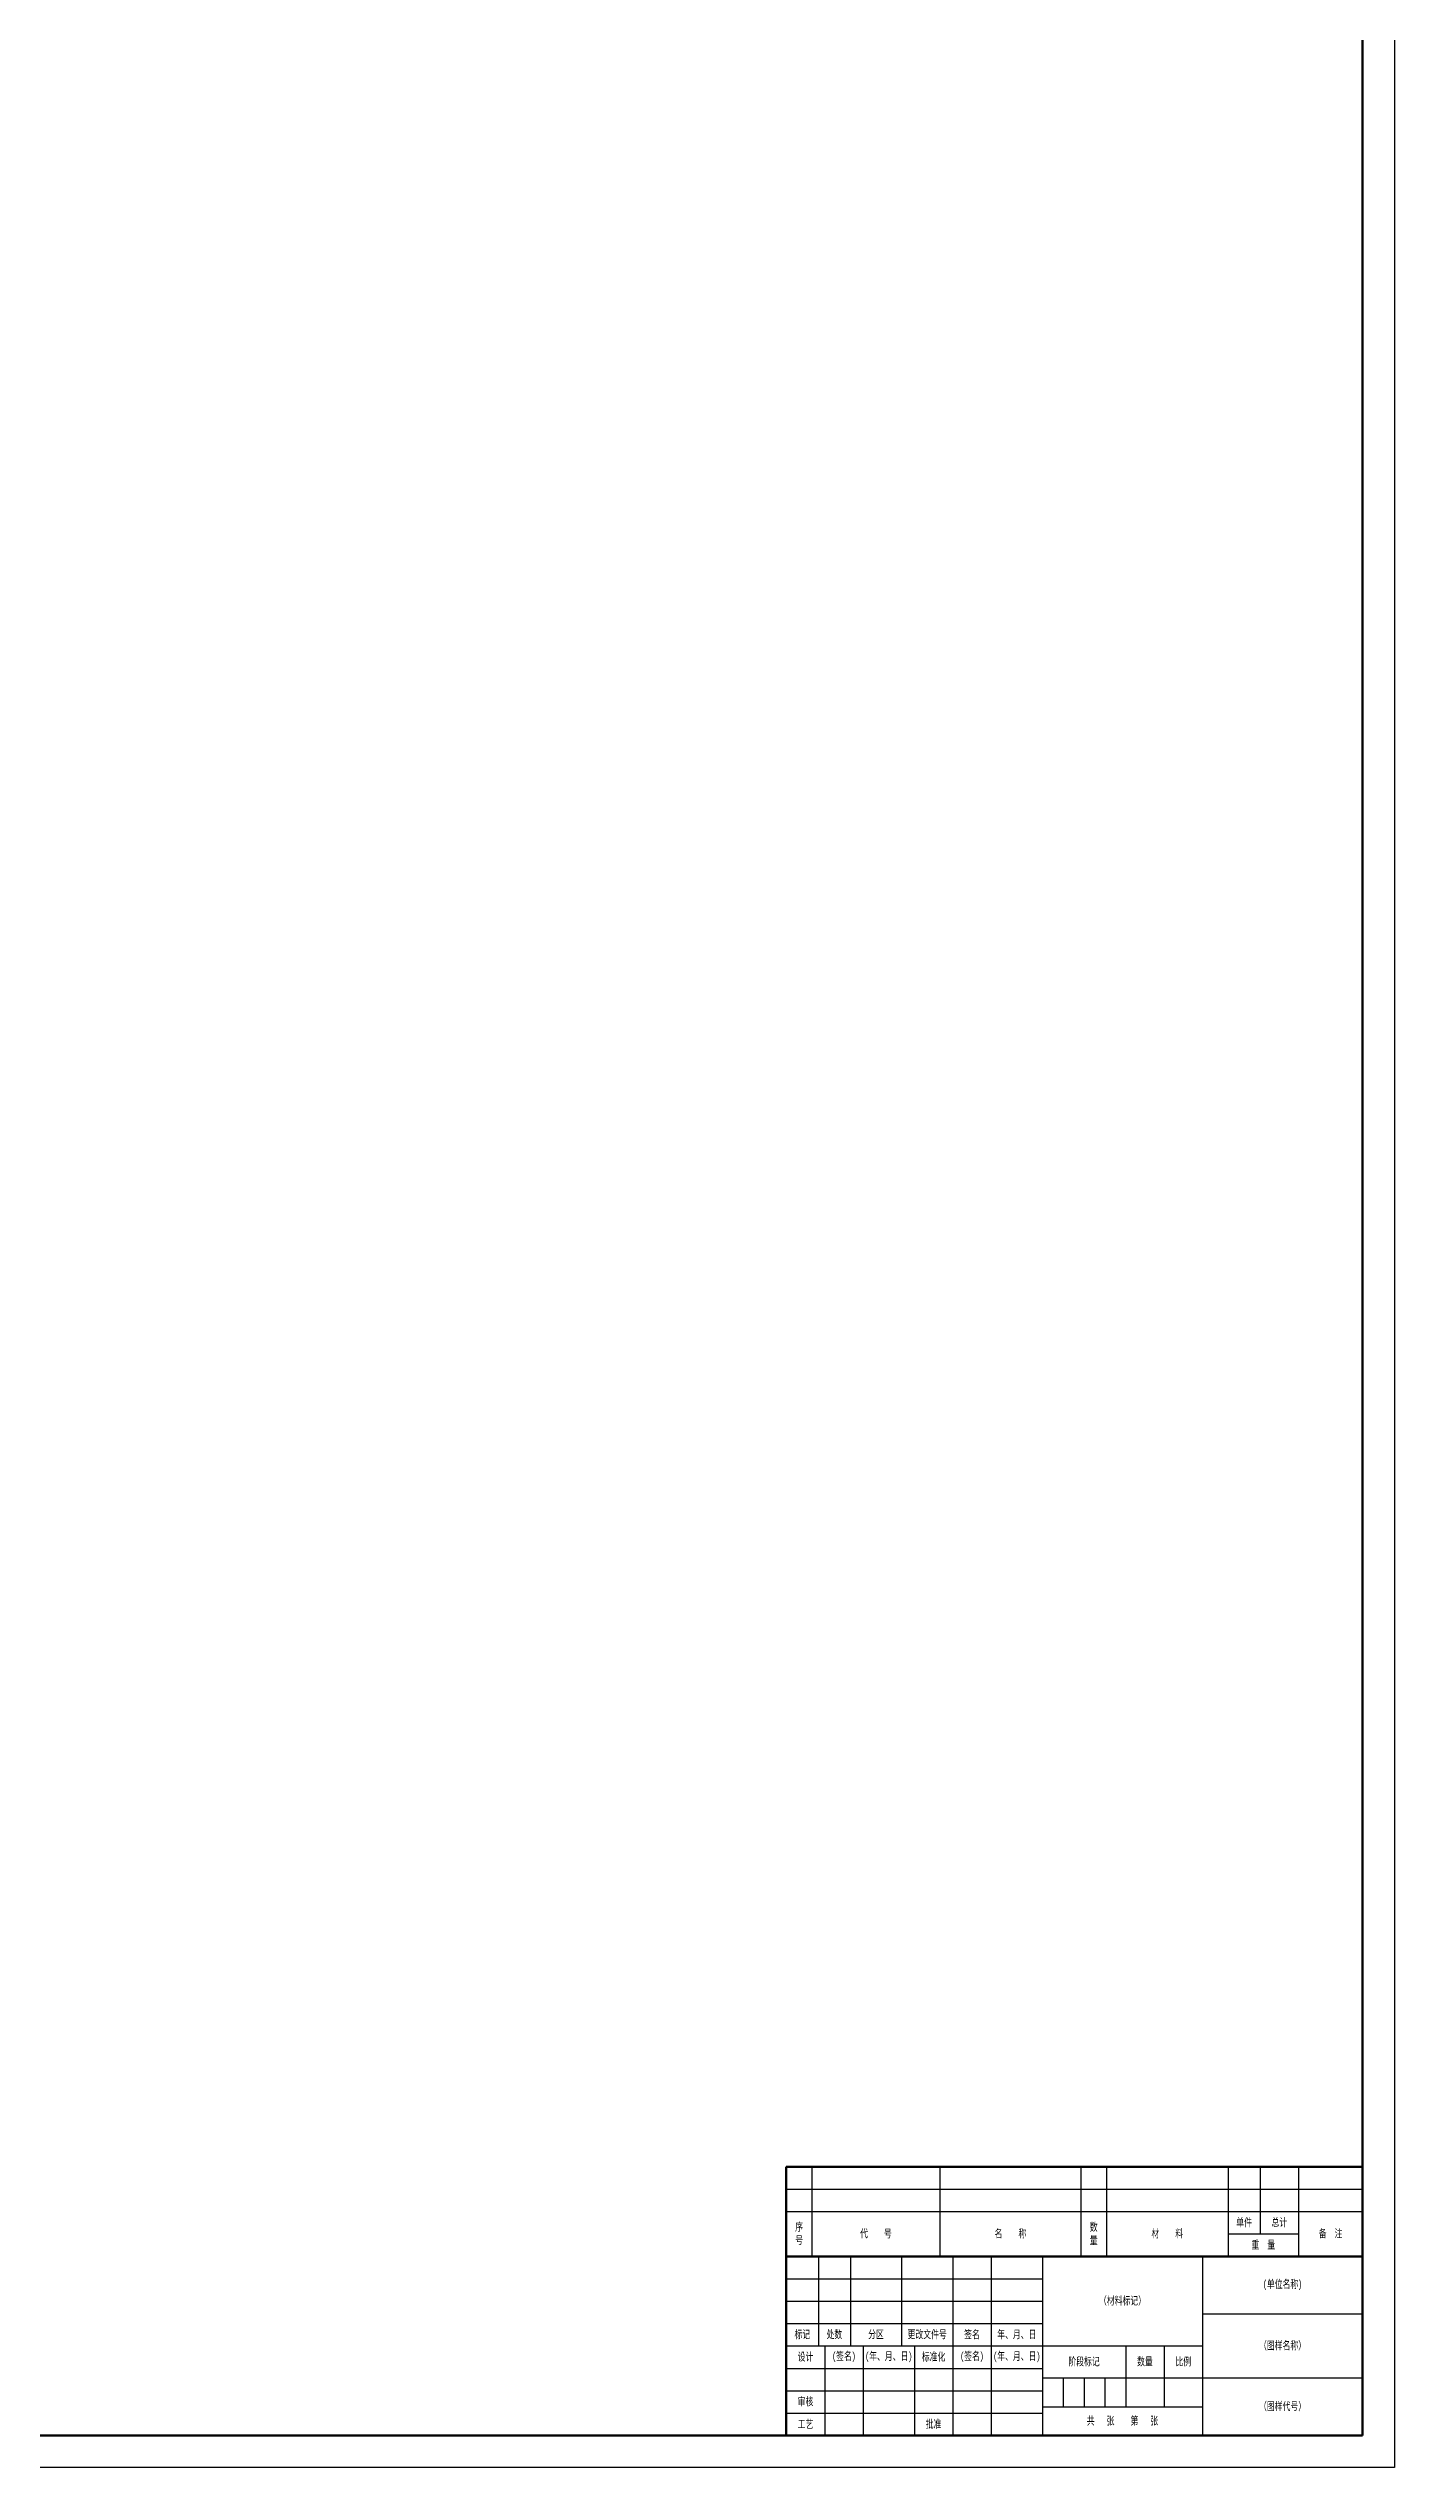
# Model space of a CAD drawing. Header units: millimetres. Extents: x 1317 to 2158, y 637 to 1826.
# Drawn here: x 1738 to 2158, y 637 to 1392 of the extents above; entities that cross this region are included whole.
import ezdxf

# ---------------------------------------------------------------- set-up
doc = ezdxf.new("R2010")
doc.units = ezdxf.units.MM
doc.header["$LTSCALE"] = 0.3
for name, color, linetype, lineweight in [('粗实线', 7, 'Continuous', 50), ('细实线', 7, 'Continuous', 25), ('细文本', 7, 'Continuous', 25)]:
    doc.layers.add(name, color=color, linetype=linetype, lineweight=lineweight)
doc.styles.add('NUT Standard', font='simfang.ttf', dxfattribs={"width": 0.7, "height": 2.5})

msp = doc.modelspace()

# ---------------------------------------------------------------- linework, layer by layer
msp.add_line((2148.336, 730.615), (2148.336, 646.615))
at = {"layer": '粗实线'}
for p, q in [((2148.336, 1815.615), (2148.336, 646.615)), ((1968.336, 730.615), (2148.336, 730.615)), ((1968.336, 646.615), (1968.336, 730.615)), ((1968.336, 702.615), (2148.336, 702.615)), ((2148.336, 646.615), (1342.336, 646.615))]:
    msp.add_line(p, q, dxfattribs=at)
at = {"layer": '细实线'}
for p, q in [((2158.336, 1825.615), (2158.336, 636.615)), ((1976.336, 730.615), (1976.336, 702.615)), ((2016.336, 730.615), (2016.336, 702.615)), ((2060.336, 730.615), (2060.336, 702.615)), ((2068.336, 730.615), (2068.336, 702.615)), ((2106.336, 730.615), (2106.336, 702.615)), ((2116.336, 730.615), (2116.336, 709.615)), ((2128.336, 730.615), (2128.336, 702.615)), ((1968.336, 723.615), (2148.336, 723.615)), ((1968.336, 716.615), (2148.336, 716.615)), ((2106.336, 709.615), (2128.336, 709.615)), ((1968.336, 695.615), (2048.336, 695.615)), ((1978.336, 702.615), (1978.336, 674.615)), ((1988.336, 702.615), (1988.336, 674.615)), ((2004.336, 702.615), (2004.336, 674.615)), ((2020.336, 702.615), (2020.336, 674.615)), ((2032.336, 702.615), (2032.336, 674.615)), ((2048.336, 702.615), (2048.336, 646.615)), ((2098.336, 702.615), (2098.336, 646.615)), ((1968.336, 688.615), (2048.336, 688.615)), ((1968.336, 681.615), (2048.336, 681.615)), ((2098.336, 684.615), (2148.336, 684.615)), ((1968.336, 674.615), (2098.336, 674.615)), ((1980.336, 674.615), (1980.336, 646.615)), ((1992.336, 674.615), (1992.336, 646.615)), ((2008.336, 674.615), (2008.336, 646.615)), ((2020.336, 674.615), (2020.336, 646.615)), ((2032.336, 674.615), (2032.336, 646.615)), ((2074.336, 674.615), (2074.336, 655.615)), ((2086.336, 674.615), (2086.336, 655.615)), ((1968.336, 667.615), (2048.336, 667.615)), ((1968.336, 660.615), (2048.336, 660.615)), ((2048.336, 664.615), (2148.336, 664.615)), ((2054.836, 664.615), (2054.836, 655.615)), ((2061.336, 664.615), (2061.336, 655.615)), ((2067.836, 664.615), (2067.836, 655.615)), ((1968.336, 653.615), (2048.336, 653.615)), ((2048.336, 655.615), (2098.336, 655.615)), ((2158.336, 636.615), (1317.336, 636.615))]:
    msp.add_line(p, q, dxfattribs=at)

# ---------------------------------------------------------------- texts
at = {"layer": '粗实线', "char_height": 2.5, "width": 12, "attachment_point": 5, "style": 'NUT Standard'}
for s, insert in [('工艺', (1974.336, 650.115)), ('批准', (2014.336, 650.115))]:
    msp.add_mtext(s, dxfattribs=dict(at, insert=insert))
at = {"layer": '细文本', "char_height": 2.5, "attachment_point": 5, "style": 'NUT Standard'}
for s, insert, width in [('序\\P号', (1972.336, 709.615), 8), ('代    号', (1996.336, 709.615), 40), ('名    称', (2038.336, 709.615), 44), ('数\\P量', (2064.336, 709.615), 8), ('材    料', (2087.336, 709.615), 38), ('单件', (2111.336, 713.115), 10), ('总计', (2122.336, 713.115), 12), ('备  注', (2138.336, 709.615), 20), ('重  量', (2117.336, 706.115), 22), ('(单位名称)', (2123.336, 693.615), 50), ('（材料标记）', (2073.336, 688.615), 50), ('标记', (1973.336, 678.115), 10), ('设计', (1974.336, 671.115), 12), ('处数', (1983.336, 678.115), 10), ('(签名)', (1986.336, 671.115), 12), ('(年、月、日)', (2000.336, 671.115), 16), ('分区', (1996.336, 678.115), 16), ('更改文件号', (2012.336, 678.115), 16), ('标准化', (2014.336, 671.115), 12), ('(签名)', (2026.336, 671.115), 12), ('签名', (2026.336, 678.115), 12), ('(年、月、日)', (2040.336, 671.115), 16), ('年、月、日', (2040.336, 678.115), 16), ('（图样名称）', (2123.336, 674.615), 50), ('阶段标记', (2061.336, 669.615), 26), ('数量', (2080.336, 669.615), 12), ('比例', (2092.336, 669.615), 12), ('审核', (1974.336, 657.115), 12), ('共   张    第   张', (2073.336, 651.115), 50), ('（图样代号）', (2123.336, 655.615), 50)]:
    msp.add_mtext(s, dxfattribs=dict(at, insert=insert, width=width))

doc.saveas('drawing.dxf')
